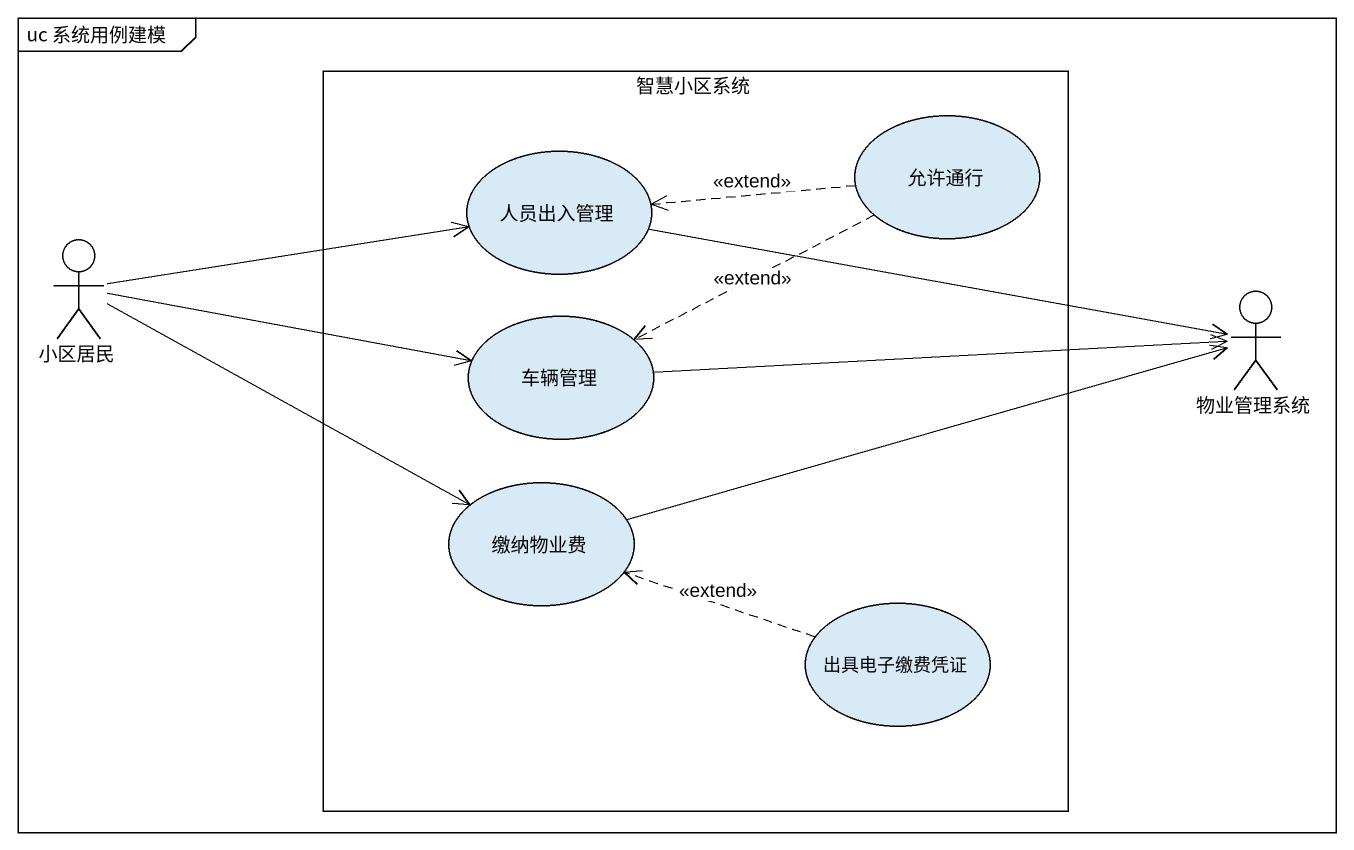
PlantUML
@startuml
mainframe uc 系统用例建模
rectangle 智慧小区系统 {
  usecase 人员出入管理
  usecase 允许通行
  usecase 车辆管理
  usecase 缴纳物业费
  usecase 出具电子缴费凭证
}
actor 小区居民
actor 物业管理系统
人员出入管理 -right-> 物业管理系统
允许通行 .left.> 人员出入管理 : <<extend>>
允许通行 .left.> 车辆管理 : <<extend>>
小区居民 -right-> 人员出入管理
小区居民 -right-> 车辆管理
小区居民 -right-> 缴纳物业费
车辆管理 -right-> 物业管理系统
缴纳物业费 -right-> 物业管理系统
出具电子缴费凭证 .left.> 缴纳物业费 : <<extend>>
@enduml
